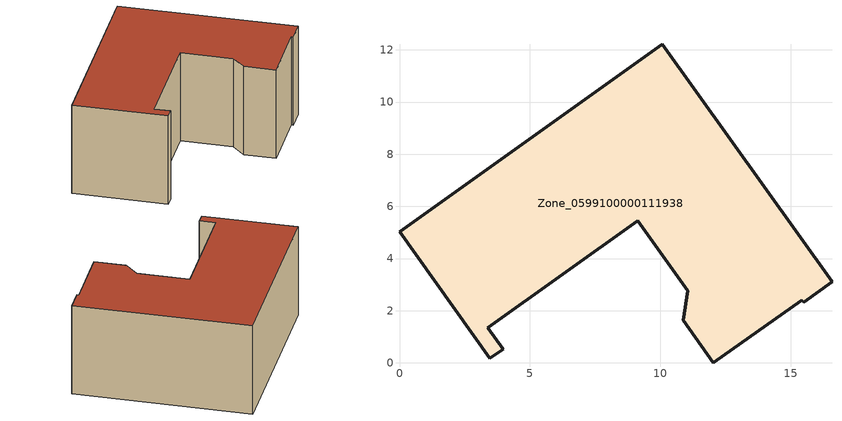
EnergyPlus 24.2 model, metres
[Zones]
Zone_0599100000111938
 floor ground (C_G): 0,5.03 10.08,12.22 16.58,3.1 15.49,2.32 15.42,2.41 12.03,0 10.87,1.64 11.05,2.77 9.13,5.45 3.38,1.34 3.97,0.53 3.46,0.17 z0
 wall outside (C_F): 3.38,1.34 9.13,5.45 11.05,2.77 10.87,1.64 12.03,0 15.42,2.41 15.49,2.32 16.58,3.1 10.08,12.22 0,5.03 3.46,0.17 3.97,0.53 3.38,1.34 z0:6.12
 roof outside (C_R): 16.58,3.1 10.08,12.22 0,5.03 3.46,0.17 3.97,0.53 3.38,1.34 9.13,5.45 11.05,2.77 10.87,1.64 12.03,0 15.42,2.41 15.49,2.32 z6.12
[BUILDING]
Pand.0599100000111938: North Axis=0; Terrain=City; Loads Convergence Tolerance Value=0.04; Temperature Convergence Tolerance Value=0.4; Solar Distribution=FullExterior; Maximum Number of Warmup Days=25; Minimum Number of Warmup Days=1
[Site:Location]
Rotterdam.The.Hague.AP_ZH_NLD Design_Conditions: Latitude=51.96; Longitude=4.45; Time Zone=1; Elevation=-4.5
[SITE:GROUNDTEMPERATURE:BUILDINGSURFACE]
18, 18, 18, 18, 18, 18, 18, 18, 18, 18, 18, 18
[MATERIAL] Thermal Absorptance=0.9; Solar Absorptance=0.7; Visible Absorptance=0.7
Name | Roughness | Thickness | Conductivity | Density | Specific Heat
G.TC.1975-1991 | MediumSmooth | 0.15 | 0.288461 | 540 | 1210
F.TC.1975-1991 | Rough | 0.3 | 0.230769 | 1920 | 840
R.TC.1975-1991 | MediumRough | 0.2 | 0.153846 | 1500 | 1000
[CONSTRUCTION]
C_G: G.TC.1975-1991
C_F: F.TC.1975-1991
C_R: R.TC.1975-1991
[ZONE]
Zone_0599100000111938: Type=1; Multiplier=1; Ceiling Height=Autocalculate; Volume=Autocalculate; Floor Area=autocalculate; Part of Total Floor Area=Yes
[ZONEINFILTRATION:DESIGNFLOWRATE]
Infil_Zone_0599100000111938: Zone or ZoneList or Space or SpaceList=Zone_0599100000111938; Schedule=AlwaysOn; Design Flow Rate Calculation Method=Flow/Area; Flow Rate per Floor Area=0.003; Constant Term Coefficient=1; Temperature Term Coefficient=0; Velocity Term Coefficient=0; Velocity Squared Term Coefficient=0
[HVACTEMPLATE:ZONE:IDEALLOADSAIRSYSTEM]
Zone_0599100000111938: Maximum Heating Supply Air Temperature=50; Minimum Cooling Supply Air Temperature=13; Maximum Heating Supply Air Humidity Ratio=0.0156; Minimum Cooling Supply Air Humidity Ratio=0.0077; Heating Limit=NoLimit; Cooling Limit=NoLimit; Dehumidification Control Type=ConstantSensibleHeatRatio; Cooling Sensible Heat Ratio=0.7; Dehumidification Setpoint=60; Humidification Control Type=None; Humidification Setpoint=30; Outdoor Air Method=None; Outdoor Air Flow Rate per Person=0.00944; Outdoor Air Flow Rate per Zone Floor Area=0; Outdoor Air Flow Rate per Zone=0; Demand Controlled Ventilation Type=None; Outdoor Air Economizer Type=NoEconomizer; Heat Recovery Type=None; Sensible Heat Recovery Effectiveness=0.7; Latent Heat Recovery Effectiveness=0.65
[ZONECONTROL:THERMOSTAT]
ThermostatControl_Zone_0599100000111938: Zone or ZoneList=Zone_0599100000111938; Control Type Schedule=DualSetpointControlType; Control 1=Thermostat_Zone_0599100000111938; Temperature Difference Between Cutout And Setpoint=0
[THERMOSTATSETPOINT:DUALSETPOINT]
Thermostat_Zone_0599100000111938: Heating Setpoint Temperature Schedule=HeatingSetpoint_Zone_0599100000111938; Cooling Setpoint Temperature Schedule=CoolingSetpoint_Zone_0599100000111938
[SCHEDULE:COMPACT]
HeatingSetpoint_Zone_0599100000111938: Through: 12/31, For: AllDays, Until: 24:00, 21
CoolingSetpoint_Zone_0599100000111938: Through: 12/31, For: AllDays, Until: 24:00, 24
DualSetpointControlType: Through: 12/31, For: AllDays, Until: 24:00, 4
AlwaysOn: Through: 12/31, For: AllDays, Until: 24:00, 1
